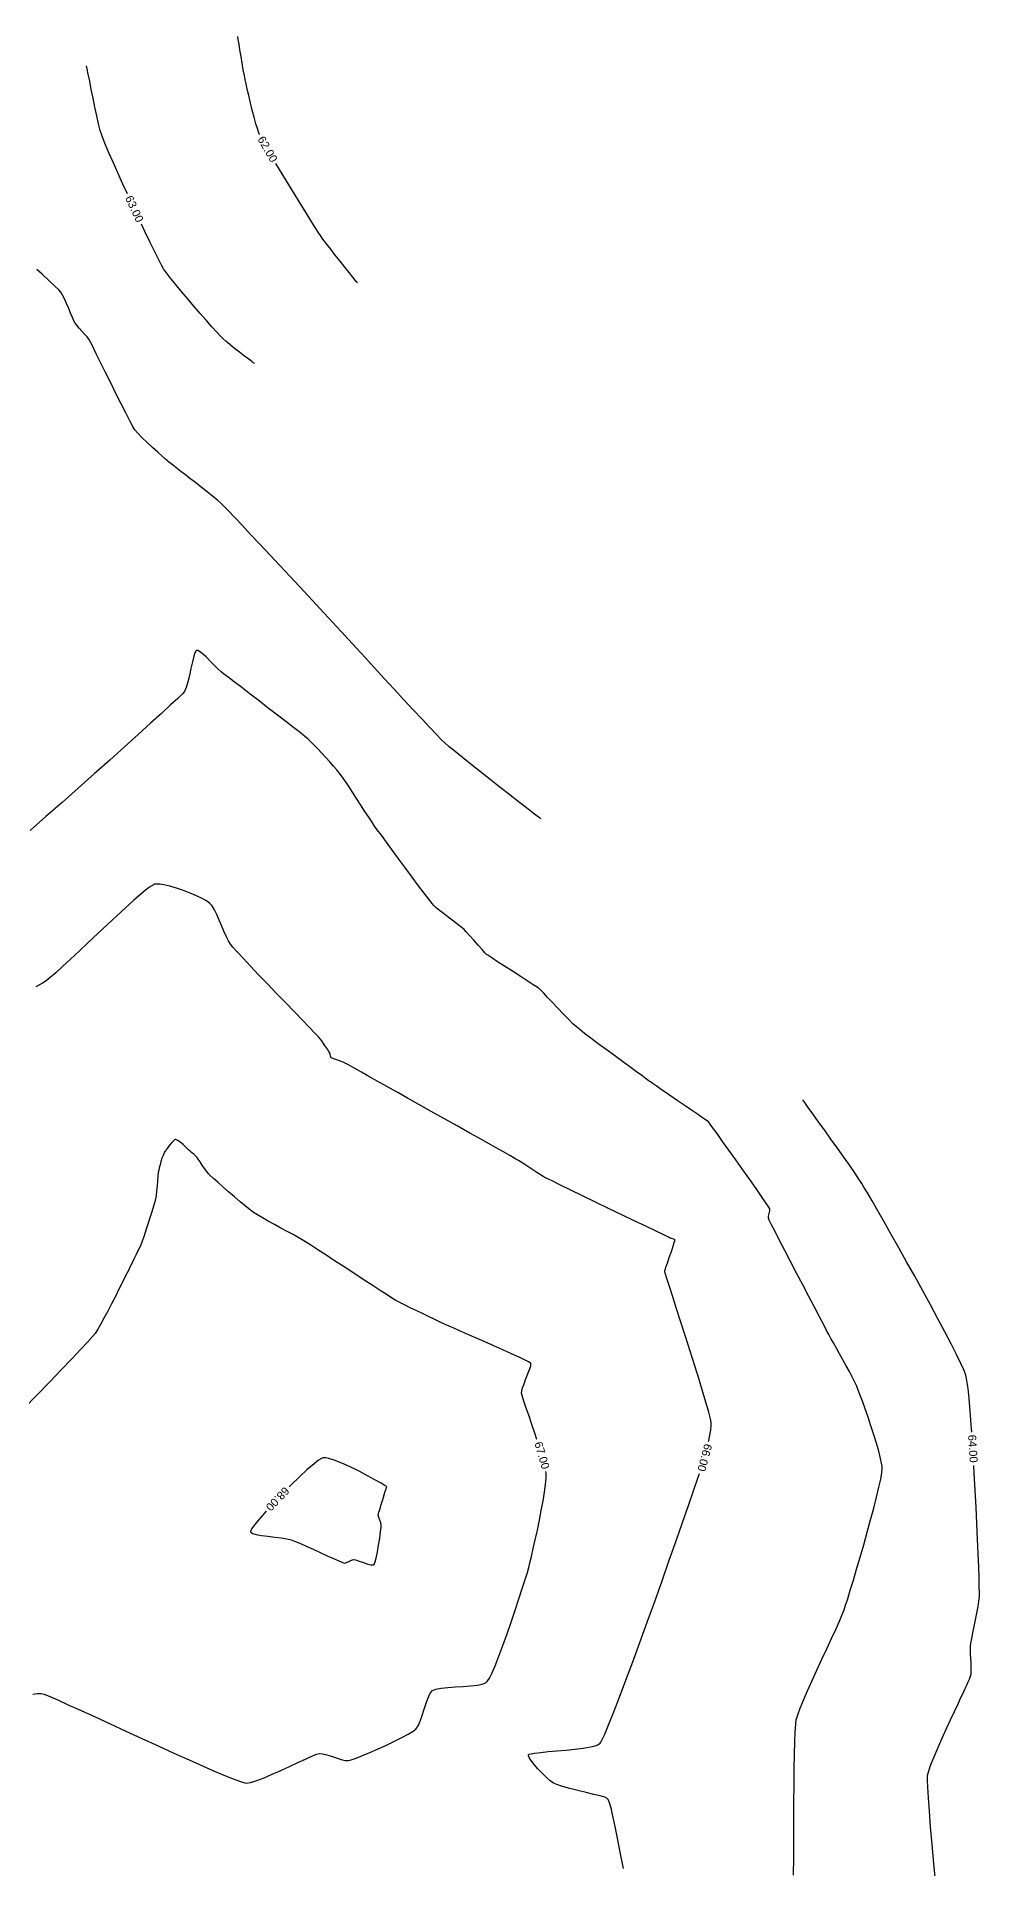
# Model space of a CAD drawing. Header units: millimetres. Extents: x 1719 to 3361, y 808 to 1951.
# Drawn here: x 2778.3 to 2976.2, y 1566.1 to 1950.6 of the extents above; entities that cross this region are included whole.
import ezdxf

# ---------------------------------------------------------------- set-up
doc = ezdxf.new("R2010")
doc.units = ezdxf.units.MM
for name, color, linetype in [('CONT-MJR', 36, 'Continuous'), ('CONT-MNR', 42, 'Continuous'), ('Txt_Curv', 101, 'Continuous')]:
    doc.layers.add(name, color=color, linetype=linetype)
doc.styles.get("Standard").update_dxf_attribs({"font": 'arial.ttf'})

# ---------------------------------------------------------------- blocks, each defined once
blk = doc.blocks.new('A$C09da3120')
at = {"layer": 'CONT-MJR', "elevation": 13.2, "flags": 128}
blk.add_lwpolyline([(1217.86, 756.97), (1217.87, 760.77), (1217.88, 764.65), (1217.9, 768.52), (1217.92, 772.29), (1217.95, 775.9), (1218, 779.27), (1218.05, 782.3), (1218.12, 784.93), (1218.2, 787.07), (1218.3, 788.65), (1218.41, 789.58), (1218.71, 790.61), (1219.23, 792.01), (1219.93, 793.72), (1220.78, 795.67), (1221.73, 797.8), (1222.74, 800.02), (1223.79, 802.28), (1224.82, 804.51), (1225.8, 806.63), (1226.69, 808.57), (1227.46, 810.27), (1228.06, 811.67), (1228.45, 812.67), (1228.77, 813.62), (1229.21, 815.01), (1229.75, 816.79), (1230.39, 818.88), (1231.08, 821.22), (1231.81, 823.72), (1232.56, 826.33), (1233.3, 828.97), (1234.01, 831.56), (1234.68, 834.04), (1235.27, 836.34), (1235.76, 838.39), (1236.14, 840.11), (1236.38, 841.43), (1236.46, 842.29), (1236.45, 842.44), (1236.42, 842.8), (1236.32, 843.44), (1236.1, 844.46), (1235.72, 845.96), (1235.24, 847.64), (1234.69, 849.43), (1234.09, 851.28), (1233.47, 853.12), (1232.86, 854.87), (1232.28, 856.48), (1231.77, 857.88), (1231.34, 859), (1231.03, 859.78), (1230.66, 860.58), (1230.16, 861.57), (1229.57, 862.68), (1228.91, 863.89), (1228.21, 865.14), (1227.51, 866.39), (1226.83, 867.58), (1226.21, 868.69), (1225.67, 869.66), (1225.24, 870.44), (1224.84, 871.2), (1224.17, 872.48), (1223.28, 874.17), (1222.22, 876.19), (1221.04, 878.45), (1219.78, 880.86), (1218.49, 883.34), (1217.21, 885.78), (1216, 888.11), (1214.91, 890.23), (1213.97, 892.06), (1213.24, 893.5), (1212.75, 894.46), (1212.57, 894.86), (1212.61, 895.29), (1212.74, 895.86), (1212.86, 896.42), (1212.88, 896.84), (1212.65, 897.22), (1212.04, 898.13), (1211.12, 899.46), (1209.96, 901.12), (1208.63, 903.01), (1207.19, 905.04), (1205.72, 907.11), (1204.28, 909.13), (1202.94, 911.01), (1201.78, 912.64), (1200.85, 913.94), (1200.22, 914.8), (1199.98, 915.13), (1199.72, 915.33), (1199.37, 915.56), (1199.09, 915.74), (1198.73, 915.98), (1197.86, 916.58), (1196.6, 917.45), (1195.08, 918.49), (1193.43, 919.61), (1191.78, 920.74), (1190.27, 921.78), (1189.01, 922.64), (1188.14, 923.24), (1187.78, 923.48), (1187.54, 923.66), (1187.23, 923.89), (1186.99, 924.08), (1186.7, 924.29), (1185.96, 924.82), (1184.87, 925.62), (1183.49, 926.62), (1181.92, 927.76), (1180.24, 929), (1178.52, 930.27), (1176.84, 931.5), (1175.3, 932.66), (1173.97, 933.67), (1172.93, 934.47), (1172.26, 935.02), (1171.52, 935.71), (1170.56, 936.66), (1169.48, 937.77), (1168.33, 938.97), (1167.21, 940.15), (1166.2, 941.22), (1165.37, 942.11), (1164.81, 942.71), (1164.59, 942.94), (1164.44, 943.04), (1164.29, 943.14), (1163.97, 943.35), (1163.13, 943.89), (1161.9, 944.7), (1160.41, 945.66), (1158.79, 946.72), (1157.17, 947.77), (1155.69, 948.73), (1154.46, 949.53), (1153.63, 950.07), (1153.33, 950.27), (1153.28, 950.31), (1153.24, 950.36), (1153.02, 950.62), (1152.43, 951.29), (1151.61, 952.21), (1150.69, 953.25), (1149.8, 954.23), (1149.08, 955.02), (1148.66, 955.46), (1148.24, 955.83), (1147.68, 956.28), (1147.07, 956.75), (1146.49, 957.19), (1146.05, 957.53), (1145.62, 957.86), (1144.98, 958.34), (1144.23, 958.9), (1143.47, 959.5), (1142.79, 960.05), (1142.3, 960.5), (1141.93, 960.95), (1141.23, 961.85), (1140.26, 963.12), (1139.09, 964.68), (1137.78, 966.45), (1136.39, 968.32), (1134.98, 970.23), (1133.62, 972.08), (1132.36, 973.79), (1131.28, 975.27), (1130.43, 976.44), (1129.87, 977.21), (1129.33, 978.01), (1128.64, 979.05), (1127.84, 980.27), (1126.98, 981.6), (1126.08, 982.98), (1125.2, 984.34), (1124.35, 985.63), (1123.58, 986.77), (1122.94, 987.71), (1122.45, 988.37), (1121.92, 989.01), (1121.26, 989.79), (1120.49, 990.65), (1119.66, 991.56), (1118.8, 992.48), (1117.95, 993.38), (1117.15, 994.21), (1116.42, 994.92), (1115.82, 995.5), (1115.22, 996), (1114.21, 996.81), (1112.86, 997.87), (1111.25, 999.13), (1109.45, 1000.51), (1107.55, 1001.98), (1105.62, 1003.46), (1103.73, 1004.9), (1101.96, 1006.25), (1100.39, 1007.45), (1099.1, 1008.44), (1098.16, 1009.17), (1097.65, 1009.57), (1097.04, 1010.14), (1096.25, 1010.92), (1095.37, 1011.81), (1094.47, 1012.69), (1093.64, 1013.43), (1093.07, 1013.85), (1092.73, 1014.03), (1092.55, 1014.06), (1092.48, 1014.05), (1092.42, 1014.02), (1092.3, 1013.89), (1092.12, 1013.55), (1091.89, 1012.84), (1091.6, 1011.65), (1091.3, 1010.27), (1090.99, 1008.82), (1090.66, 1007.44), (1090.31, 1006.27), (1089.94, 1005.45), (1089.5, 1004.96), (1088.52, 1004), (1087.04, 1002.62), (1085.13, 1000.86), (1082.84, 998.77), (1080.22, 996.41), (1077.34, 993.82), (1074.24, 991.05), (1070.99, 988.15), (1067.64, 985.17), (1064.25, 982.16), (1060.86, 979.17), (1057.55, 976.25)], dxfattribs=at)
at = {"layer": 'CONT-MNR', "flags": 128}
for points, elevation in [([(1105.71, 1122.36), (1105.66, 1122.47), (1105.32, 1123.4), (1104.95, 1124.6), (1104.56, 1126), (1104.17, 1127.51), (1103.79, 1129.04), (1103.44, 1130.53), (1103.14, 1131.88), (1102.88, 1133.02), (1102.7, 1133.86), (1102.52, 1134.78), (1102.3, 1135.97), (1102.07, 1137.33), (1101.83, 1138.76), (1101.6, 1140.13), (1101.41, 1141.35), (1101.25, 1142.32), (1101.15, 1142.91)], 9.6), ([(1077.95, 1109.93), (1077.03, 1111.96), (1075.95, 1114.35), (1074.96, 1116.57), (1074.09, 1118.53), (1073.38, 1120.18), (1072.86, 1121.43), (1072.56, 1122.22), (1072.26, 1123.23), (1071.91, 1124.62), (1071.54, 1126.28), (1071.14, 1128.1), (1070.75, 1129.99), (1070.38, 1131.84), (1070.04, 1133.54), (1069.75, 1135.01), (1069.53, 1136.13), (1069.39, 1136.8)], 10.8), ([(1126.26, 1091.22), (1126.21, 1091.28), (1126.07, 1091.46), (1125.78, 1091.81), (1125.28, 1092.44), (1124.5, 1093.41), (1123.6, 1094.54), (1122.62, 1095.77), (1121.62, 1097.03), (1120.65, 1098.27), (1119.77, 1099.41), (1119.03, 1100.39), (1118.48, 1101.16), (1117.99, 1101.9), (1117.23, 1103.09), (1116.26, 1104.64), (1115.12, 1106.47), (1113.87, 1108.5), (1112.55, 1110.66), (1111.21, 1112.86), (1109.91, 1115.02), (1109.16, 1116.27)], 9.6), ([(1104.62, 1074.29), (1104.56, 1074.34), (1104.39, 1074.47), (1104.06, 1074.73), (1103.46, 1075.18), (1102.55, 1075.87), (1101.53, 1076.66), (1100.48, 1077.48), (1099.48, 1078.27), (1098.62, 1078.98), (1097.98, 1079.56), (1097.49, 1080.07), (1096.71, 1080.91), (1095.71, 1082.02), (1094.54, 1083.33), (1093.26, 1084.79), (1091.91, 1086.35), (1090.55, 1087.93), (1089.24, 1089.48), (1088.03, 1090.93), (1086.98, 1092.24), (1086.14, 1093.34), (1085.56, 1094.16), (1085.11, 1094.95), (1084.46, 1096.2), (1083.64, 1097.85), (1082.68, 1099.81), (1081.63, 1102.03), (1080.9, 1103.58)], 10.8), ([(1164.75, 978.69), (1164.67, 978.75), (1164.46, 978.92), (1164, 979.28), (1163.15, 979.93), (1161.77, 981), (1160.11, 982.3), (1158.23, 983.76), (1156.22, 985.32), (1154.14, 986.95), (1152.08, 988.56), (1150.12, 990.12), (1148.32, 991.56), (1146.76, 992.82), (1145.52, 993.85), (1144.67, 994.59), (1143.94, 995.31), (1142.85, 996.43), (1141.46, 997.89), (1139.82, 999.63), (1137.99, 1001.59), (1136.03, 1003.71), (1133.98, 1005.92), (1131.9, 1008.18), (1129.85, 1010.41), (1127.87, 1012.56), (1126.03, 1014.57), (1124.37, 1016.38), (1122.96, 1017.92), (1121.83, 1019.14), (1121.06, 1019.98), (1120.27, 1020.82), (1119.12, 1022.05), (1117.67, 1023.61), (1115.97, 1025.44), (1114.08, 1027.47), (1112.06, 1029.64), (1109.97, 1031.88), (1107.86, 1034.14), (1105.8, 1036.34), (1103.84, 1038.43), (1102.04, 1040.34), (1100.46, 1042.01), (1099.16, 1043.37), (1098.2, 1044.37), (1097.63, 1044.93), (1096.89, 1045.58), (1095.88, 1046.41), (1094.71, 1047.34), (1093.47, 1048.33), (1092.23, 1049.29), (1091.09, 1050.17), (1090.14, 1050.9), (1089.46, 1051.42), (1089.15, 1051.66), (1088.86, 1051.89), (1088.48, 1052.19), (1088.11, 1052.49), (1087.82, 1052.72), (1087.5, 1052.97), (1087.06, 1053.31), (1086.62, 1053.66), (1086.28, 1053.94), (1085.95, 1054.23), (1085.26, 1054.83), (1084.33, 1055.67), (1083.25, 1056.65), (1082.13, 1057.69), (1081.07, 1058.71), (1080.18, 1059.64), (1079.55, 1060.37), (1079.12, 1061.07), (1078.45, 1062.29), (1077.6, 1063.92), (1076.62, 1065.86), (1075.55, 1067.99), (1074.45, 1070.21), (1073.36, 1072.41), (1072.34, 1074.49), (1071.42, 1076.34), (1070.67, 1077.85), (1070.13, 1078.92), (1069.85, 1079.43), (1069.49, 1079.91), (1068.98, 1080.48), (1068.41, 1081.11), (1067.84, 1081.74), (1067.34, 1082.32), (1066.99, 1082.8), (1066.74, 1083.26), (1066.42, 1083.98), (1066.04, 1084.88), (1065.63, 1085.87), (1065.19, 1086.89), (1064.76, 1087.85), (1064.35, 1088.67), (1063.98, 1089.28), (1063.56, 1089.74), (1062.72, 1090.56), (1061.54, 1091.67), (1060.08, 1093.02), (1058.95, 1094.06)], 12), ([(1200.01, 848.02), (1200.06, 848.23), (1200.28, 849.35), (1200.45, 850.41), (1200.55, 851.34), (1200.57, 852.09), (1200.43, 852.78), (1200.06, 854.13), (1199.51, 856.02), (1198.81, 858.34), (1197.99, 861.01), (1197.08, 863.92), (1196.12, 866.96), (1195.15, 870.02), (1194.2, 873.02), (1193.29, 875.84), (1192.48, 878.38), (1191.79, 880.55), (1191.25, 882.22), (1190.9, 883.32), (1190.78, 883.72), (1190.81, 883.87), (1190.87, 884.07), (1190.93, 884.23), (1191.05, 884.59), (1191.35, 885.45), (1191.75, 886.61), (1192.18, 887.87), (1192.57, 889.03), (1192.8, 889.76), (1192.91, 890.12), (1192.93, 890.25), (1192.93, 890.28), (1192.91, 890.31), (1192.82, 890.38), (1192.62, 890.48), (1192.29, 890.6), (1191.96, 890.72), (1191.55, 890.92), (1190.48, 891.43), (1188.85, 892.21), (1186.79, 893.2), (1184.38, 894.36), (1181.75, 895.62), (1178.99, 896.95), (1176.22, 898.28), (1173.54, 899.58), (1171.06, 900.77), (1168.88, 901.83), (1167.12, 902.69), (1165.89, 903.3), (1165.28, 903.61), (1164.68, 903.97), (1163.93, 904.45), (1163.1, 905), (1162.24, 905.57), (1161.41, 906.12), (1160.67, 906.61), (1160.07, 906.99), (1159.52, 907.3), (1158.39, 907.95), (1156.77, 908.86), (1154.75, 909.99), (1152.42, 911.3), (1149.87, 912.74), (1147.17, 914.25), (1144.43, 915.79), (1141.73, 917.31), (1139.15, 918.75), (1136.78, 920.08), (1134.71, 921.24), (1133.03, 922.18), (1131.83, 922.85), (1131.19, 923.21), (1130.43, 923.64), (1129.44, 924.21), (1128.31, 924.85), (1127.13, 925.53), (1126, 926.17), (1125.01, 926.73), (1124.25, 927.15), (1123.81, 927.38), (1123.26, 927.61), (1122.5, 927.88), (1121.72, 928.16), (1121.08, 928.4), (1120.77, 928.56), (1120.63, 928.86), (1120.52, 929.29), (1120.42, 929.63), (1120.27, 929.88), (1119.97, 930.35), (1119.59, 930.94), (1119.17, 931.57), (1118.77, 932.13), (1118.47, 932.54), (1118.12, 932.92), (1117.33, 933.74), (1116.18, 934.94), (1114.73, 936.44), (1113.05, 938.18), (1111.22, 940.07), (1109.3, 942.05), (1107.38, 944.05), (1105.51, 946), (1103.78, 947.82), (1102.25, 949.44), (1100.99, 950.8), (1100.08, 951.81), (1099.58, 952.41), (1099.16, 953.12), (1098.71, 954.05), (1098.24, 955.13), (1097.75, 956.29), (1097.25, 957.47), (1096.75, 958.6), (1096.24, 959.62), (1095.73, 960.45), (1095.22, 961.03), (1094.6, 961.47), (1093.66, 961.99), (1092.49, 962.54), (1091.16, 963.11), (1089.73, 963.66), (1088.29, 964.16), (1086.89, 964.57), (1085.63, 964.87), (1084.75, 965), (1084.19, 965.03), (1083.88, 965.01), (1083.75, 964.99), (1083.65, 964.97), (1083.42, 964.86), (1082.95, 964.58), (1082.14, 963.99), (1080.86, 962.94), (1079.33, 961.62), (1077.6, 960.07), (1075.73, 958.35), (1073.76, 956.52), (1071.75, 954.63), (1069.75, 952.75), (1067.82, 950.93), (1066, 949.23), (1064.35, 947.7), (1062.92, 946.4), (1061.76, 945.4), (1060.93, 944.74), (1060.11, 944.22), (1058.73, 943.42)], 14.4), ([(1255.26, 849.99), (1255.16, 851.51), (1254.93, 854.43), (1254.7, 857.01), (1254.47, 859.16), (1254.24, 860.82), (1254.02, 861.9), (1253.64, 862.92), (1252.98, 864.41), (1252.06, 866.3), (1250.93, 868.52), (1249.62, 871.03), (1248.16, 873.76), (1246.59, 876.66), (1244.95, 879.66), (1243.27, 882.7), (1241.58, 885.72), (1239.92, 888.67), (1238.33, 891.48), (1236.85, 894.1), (1235.5, 896.46), (1234.32, 898.51), (1233.35, 900.18), (1232.62, 901.42), (1232.17, 902.17), (1231.57, 903.09), (1230.7, 904.37), (1229.62, 905.93), (1228.39, 907.69), (1227.05, 909.57), (1225.68, 911.5), (1224.32, 913.4), (1223.04, 915.2), (1221.88, 916.8), (1220.92, 918.14), (1220.2, 919.14), (1219.79, 919.72)], 12), ([(1163.96, 848.43), (1163.6, 849.53), (1162.9, 851.58), (1162.23, 853.52), (1161.63, 855.24), (1161.14, 856.65), (1160.82, 857.65), (1160.7, 858.12), (1160.77, 858.61), (1160.94, 859.24), (1161.17, 859.93), (1161.39, 860.56), (1161.56, 861.05), (1161.73, 861.49), (1161.99, 862.09), (1162.28, 862.77), (1162.53, 863.44), (1162.67, 863.91), (1162.7, 864.2), (1162.69, 864.35), (1162.67, 864.4), (1162.65, 864.44), (1162.53, 864.53), (1162.2, 864.72), (1161.48, 865.09), (1160.22, 865.7), (1158.64, 866.42), (1156.82, 867.24), (1154.87, 868.1), (1152.88, 868.97), (1150.94, 869.82), (1149.14, 870.61), (1147.57, 871.29), (1146.33, 871.84), (1145.51, 872.21), (1144.69, 872.59), (1143.66, 873.07), (1142.49, 873.62), (1141.21, 874.22), (1139.89, 874.85), (1138.56, 875.48), (1137.3, 876.09), (1136.13, 876.67), (1135.13, 877.18), (1134.34, 877.61), (1133.6, 878.05), (1132.47, 878.76), (1131.02, 879.69), (1129.33, 880.79), (1127.45, 882.01), (1125.47, 883.31), (1123.45, 884.64), (1121.47, 885.94), (1119.61, 887.16), (1117.92, 888.27), (1116.48, 889.21), (1115.37, 889.92), (1114.66, 890.37), (1113.81, 890.86), (1112.74, 891.45), (1111.52, 892.11), (1110.2, 892.82), (1108.85, 893.55), (1107.53, 894.27), (1106.32, 894.95), (1105.28, 895.57), (1104.46, 896.1), (1103.72, 896.65), (1102.75, 897.43), (1101.63, 898.35), (1100.42, 899.38), (1099.19, 900.44), (1098, 901.47), (1096.92, 902.43), (1096.01, 903.24), (1095.34, 903.86), (1094.98, 904.21), (1094.62, 904.68), (1094.16, 905.32), (1093.68, 906.04), (1093.22, 906.74), (1092.85, 907.3), (1092.61, 907.62), (1092.3, 907.93), (1091.88, 908.32), (1091.45, 908.69), (1091.11, 908.98), (1090.81, 909.26), (1090.3, 909.75), (1089.69, 910.32), (1089.05, 910.86), (1088.58, 911.19), (1088.29, 911.35), (1088.13, 911.39), (1088.07, 911.39), (1088, 911.38), (1087.86, 911.32), (1087.62, 911.14), (1087.26, 910.77), (1086.77, 910.18), (1086.31, 909.54), (1085.91, 908.95), (1085.64, 908.49), (1085.44, 908.05), (1085.22, 907.45), (1085, 906.78), (1084.81, 906.1), (1084.64, 905.48), (1084.53, 904.99), (1084.45, 904.48), (1084.37, 903.68), (1084.29, 902.7), (1084.19, 901.63), (1084.09, 900.59), (1083.98, 899.66), (1083.87, 898.96), (1083.71, 898.34), (1083.44, 897.4), (1083.09, 896.25), (1082.69, 894.96), (1082.26, 893.63), (1081.84, 892.34), (1081.45, 891.19), (1081.13, 890.25), (1080.9, 889.63), (1080.62, 888.97), (1080.24, 888.15), (1079.8, 887.24), (1079.34, 886.29), (1078.89, 885.38), (1078.48, 884.57), (1078.16, 883.93), (1077.89, 883.38), (1077.45, 882.49), (1076.87, 881.33), (1076.19, 879.96), (1075.43, 878.45), (1074.63, 876.89), (1073.83, 875.33), (1073.04, 873.86), (1072.32, 872.54), (1071.68, 871.45), (1071.16, 870.66), (1070.63, 870.03), (1069.59, 868.89), (1068.12, 867.31), (1066.26, 865.35), (1064.08, 863.07), (1061.64, 860.53), (1058.99, 857.8), (1056.21, 854.92)], 15.6), ([(1107.12, 833.38), (1105.75, 831.82), (1104.67, 830.51), (1104.09, 829.71), (1103.85, 829.3), (1103.79, 829.13), (1103.79, 829.07), (1103.82, 829.01), (1103.95, 828.88), (1104.29, 828.71), (1104.98, 828.51), (1106.13, 828.29), (1107.48, 828.1), (1108.9, 827.92), (1110.27, 827.75), (1111.45, 827.57), (1112.34, 827.36), (1113.08, 827.09), (1114.17, 826.63), (1115.48, 826.05), (1116.95, 825.39), (1118.46, 824.7), (1119.94, 824.03), (1121.27, 823.42), (1122.38, 822.93), (1123.16, 822.59), (1123.53, 822.47), (1123.94, 822.58), (1124.47, 822.84), (1125, 823.1), (1125.41, 823.24), (1125.84, 823.14), (1126.59, 822.89), (1127.51, 822.57), (1128.44, 822.28), (1129.09, 822.14), (1129.47, 822.1), (1129.65, 822.13), (1129.72, 822.16), (1129.76, 822.2), (1129.85, 822.36), (1130, 822.76), (1130.2, 823.54), (1130.46, 824.82), (1130.71, 826.27), (1130.94, 827.72), (1131.12, 829.01), (1131.23, 829.97), (1131.27, 830.45), (1131.15, 830.9), (1130.94, 831.49), (1130.72, 832.07), (1130.62, 832.52), (1130.71, 832.95), (1130.93, 833.76), (1131.23, 834.78), (1131.56, 835.85), (1131.87, 836.83), (1132.1, 837.56), (1132.2, 837.88), (1132.28, 838.09), (1132.39, 838.35), (1132.41, 838.53), (1132.09, 838.73), (1131.23, 839.24), (1129.94, 839.96), (1128.36, 840.82), (1126.59, 841.75), (1124.75, 842.66), (1122.97, 843.47), (1121.35, 844.12), (1120.26, 844.46), (1119.6, 844.58), (1119.25, 844.6), (1119.11, 844.58), (1118.99, 844.55), (1118.69, 844.42), (1118.12, 844.07), (1117.17, 843.35), (1115.73, 842.11), (1114.07, 840.57), (1112.3, 838.84), (1111.93, 838.47)], 16.8), ([(1247.71, 755.18), (1247.31, 759.42), (1246.95, 763.43), (1246.62, 767.11), (1246.35, 770.4), (1246.14, 773.2), (1246, 775.43), (1245.94, 777.01), (1245.97, 777.87), (1246.22, 778.85), (1246.68, 780.2), (1247.33, 781.83), (1248.1, 783.66), (1248.96, 785.62), (1249.87, 787.6), (1250.76, 789.55), (1251.61, 791.36), (1252.37, 792.95), (1252.99, 794.25), (1253.43, 795.18), (1253.65, 795.64), (1253.86, 796.12), (1254.15, 796.74), (1254.46, 797.43), (1254.75, 798.12), (1254.99, 798.75), (1255.13, 799.26), (1255.16, 799.77), (1255.15, 800.55), (1255.1, 801.49), (1255.05, 802.5), (1254.99, 803.5), (1254.97, 804.38), (1254.98, 805.06), (1255.07, 805.68), (1255.24, 806.62), (1255.48, 807.81), (1255.76, 809.15), (1256.05, 810.58), (1256.33, 812), (1256.57, 813.34), (1256.76, 814.52), (1256.85, 815.44), (1256.86, 816.16), (1256.84, 817.5), (1256.78, 819.37), (1256.71, 821.71), (1256.6, 824.44), (1256.48, 827.49), (1256.33, 830.78), (1256.17, 834.24), (1255.99, 837.8), (1255.79, 841.38), (1255.7, 843)], 12), ([(1182.14, 758.38), (1181.46, 761.77), (1180.86, 764.74), (1180.36, 767.2), (1179.97, 769.09), (1179.71, 770.31), (1179.61, 770.79), (1179.49, 771.22), (1179.31, 771.76), (1179.1, 772.34), (1178.88, 772.84), (1178.64, 773.16), (1178.21, 773.33), (1177.24, 773.59), (1175.88, 773.93), (1174.27, 774.32), (1172.55, 774.74), (1170.86, 775.17), (1169.35, 775.59), (1168.15, 775.98), (1167.4, 776.31), (1166.76, 776.79), (1165.95, 777.5), (1165.05, 778.36), (1164.16, 779.3), (1163.34, 780.23), (1162.69, 781.09), (1162.34, 781.65), (1162.2, 781.99), (1162.18, 782.16), (1162.2, 782.22), (1162.23, 782.27), (1162.35, 782.35), (1162.71, 782.46), (1163.45, 782.6), (1164.75, 782.75), (1166.34, 782.9), (1168.13, 783.05), (1170.02, 783.21), (1171.89, 783.4), (1173.65, 783.62), (1175.18, 783.89), (1176.17, 784.14), (1176.74, 784.35), (1177.03, 784.51), (1177.15, 784.6), (1177.21, 784.66), (1177.37, 784.88), (1177.67, 785.45), (1178.21, 786.6), (1179.07, 788.64), (1180.12, 791.25), (1181.32, 794.36), (1182.64, 797.88), (1184.07, 801.73), (1185.57, 805.83), (1187.12, 810.1), (1188.68, 814.44), (1190.23, 818.79), (1191.74, 823.06), (1193.18, 827.17), (1194.54, 831.02), (1195.77, 834.55), (1196.85, 837.67), (1197.75, 840.29), (1198.09, 841.29)], 14.4), ([(1058.1, 794.93), (1059.08, 795.11), (1059.86, 795.13), (1060.48, 794.93), (1061.7, 794.44), (1063.46, 793.67), (1065.68, 792.68), (1068.28, 791.51), (1071.18, 790.18), (1074.32, 788.73), (1077.62, 787.22), (1081, 785.66), (1084.4, 784.11), (1087.72, 782.6), (1090.91, 781.16), (1093.88, 779.84), (1096.56, 778.67), (1098.88, 777.7), (1100.76, 776.95), (1102.12, 776.47), (1102.9, 776.3), (1103.84, 776.44), (1105.13, 776.82), (1106.67, 777.41), (1108.39, 778.14), (1110.2, 778.95), (1112.02, 779.79), (1113.75, 780.61), (1115.33, 781.35), (1116.66, 781.95), (1117.67, 782.37), (1118.27, 782.53), (1118.95, 782.47), (1119.83, 782.25), (1120.81, 781.93), (1121.83, 781.59), (1122.82, 781.27), (1123.69, 781.06), (1124.37, 781.01), (1124.97, 781.17), (1125.98, 781.53), (1127.31, 782.07), (1128.88, 782.73), (1130.58, 783.49), (1132.33, 784.29), (1134.03, 785.11), (1135.59, 785.89), (1136.92, 786.6), (1137.93, 787.2), (1138.52, 787.65), (1138.98, 788.33), (1139.42, 789.32), (1139.84, 790.51), (1140.25, 791.79), (1140.67, 793.06), (1141.11, 794.21), (1141.56, 795.14), (1142.05, 795.73), (1142.75, 796.02), (1143.84, 796.22), (1145.23, 796.36), (1146.8, 796.47), (1148.44, 796.57), (1150.03, 796.69), (1151.47, 796.88), (1152.42, 797.08), (1152.99, 797.28), (1153.29, 797.44), (1153.41, 797.53), (1153.49, 797.61), (1153.67, 797.83), (1153.98, 798.34), (1154.46, 799.32), (1155.17, 800.94), (1155.96, 802.93), (1156.8, 805.18), (1157.68, 807.6), (1158.55, 810.11), (1159.39, 812.6), (1160.18, 814.98), (1160.88, 817.15), (1161.48, 819.03), (1161.94, 820.52), (1162.23, 821.52), (1162.49, 822.51), (1162.81, 823.87), (1163.19, 825.51), (1163.61, 827.37), (1164.04, 829.38), (1164.46, 831.46), (1164.87, 833.53), (1165.23, 835.53), (1165.54, 837.37), (1165.76, 838.99), (1165.9, 840.32), (1165.92, 841.27), (1165.85, 841.69)], 15.6)]:
    blk.add_lwpolyline(points, dxfattribs=dict(at, elevation=elevation))
at = {"layer": 'Txt_Curv', "char_height": 1.68, "attachment_point": 5}
for s, insert, rotation in [('{62.00}', (1107.39, 1119.29, 9.6), 299.8233), ('{63.00}', (1079.42, 1106.75, 10.8), 294.9499), ('{67.00}', (1165.02, 845.09, 15.6), 286.1684), ('{66.00}', (1199.19, 844.62, 14.4), 255.0642), ('{64.00}', (1255.49, 846.5, 12), 273.5948), ('{68.00}', (1109.5, 835.95, 16.8), 226.509)]:
    blk.add_mtext(s, dxfattribs=dict(at, insert=insert, rotation=rotation))

msp = doc.modelspace()

# ---------------------------------------------------------------- block references
at = {"layer": 'CONT-MJR'}
msp.add_blockref('A$C09da3120', (1719.37, 807.68), dxfattribs=at)

doc.saveas('drawing.dxf')
